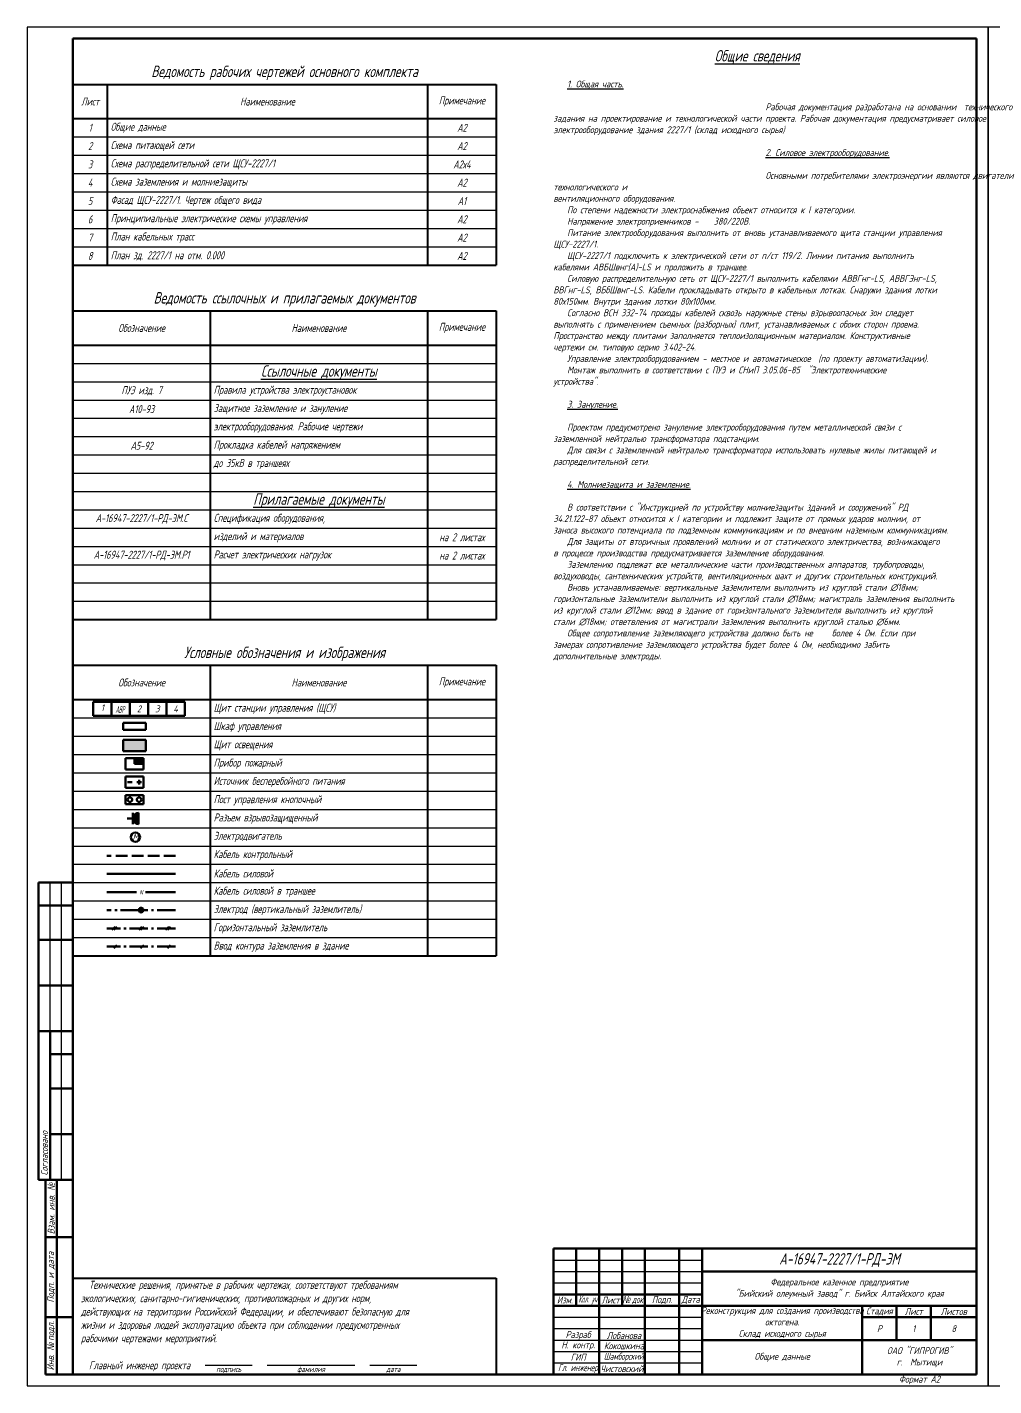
# Model space of a CAD drawing. Header units: millimetres. Extents: x 6735 to 13224, y -12144 to -9633.
# Drawn here: x 6735 to 7158, y -10227 to -9633 of the extents above; entities that cross this region are included whole.
import ezdxf
from ezdxf.enums import TextEntityAlignment as Align

# ---------------------------------------------------------------- set-up
doc = ezdxf.new("R2010")
doc.units = ezdxf.units.MM
doc.linetypes.add('gost5', pattern=[7, 5, -2, 0])
doc.linetypes.add('gost6', pattern=[12, 8, -1.5, 1, -1.5])
for name, color, linetype, lineweight in [('Заземление (Вновь)', 6, 'gost6', 50), ('КаБель контрольный (Вновь)', 142, 'gost5', 60), ('КаБель силовой (Вновь)', 1, 'Continuous', 60), ('ППК и др. приБоры', 171, 'Continuous', 50), ('Рамка толстая', 7, 'Continuous', 60), ('Рамка тонкая', 5, 'Continuous', 25), ('ТаБлица', 253, 'Continuous', 25), ('Текст', 2, 'Continuous', 25), ('Штампы', 252, 'Continuous', 25), ('Щиты пульты (Вновь)', 5, 'Continuous', 50), ('Эл. аппараты (Вновь)', 93, 'Continuous', 50), ('ЭлектрооБорудование (Вновь)', 160, 'Continuous', 60)]:
    doc.layers.add(name, color=color, linetype=linetype, lineweight=lineweight)
doc.styles.add('Simplex', font='simplex.shx', dxfattribs={"width": 0.7, "oblique": 15})

# ---------------------------------------------------------------- blocks, each defined once
blk = doc.blocks.new('A$C54FF5821')
at = {"layer": 'Рамка толстая'}
for p, q in [((20, 589), (20, 5)), ((415, 589), (20, 589)), ((415, 5), (415, 589)), ((20, 5), (415, 5))]:
    blk.add_line(p, q, dxfattribs=at)
at = {"layer": 'Рамка тонкая'}
for p, q in [((420, 594), (0, 594)), ((0, 594), (0, 0)), ((420, 0), (420, 594)), ((0, 0), (420, 0))]:
    blk.add_line(p, q, dxfattribs=at)
blk = doc.blocks.new('A$C629C7F59')
at = {"layer": 'Эл. аппараты (Вновь)'}
for p, q in [((0, 8), (0, 0)), ((4, 8), (0, 8)), ((4, 0), (4, 8)), ((0, 0), (4, 0))]:
    blk.add_line(p, q, dxfattribs=at)
for centre in [(2, 6), (2, 2)]:
    blk.add_circle(centre, 1, dxfattribs=at)
blk = doc.blocks.new('A$C25011874')
at = {"layer": 'ППК и др. приБоры'}
blk.add_hatch(color=256, dxfattribs=at).paths.add_polyline_path([(4, 0), (4, 2.5), (0, 2.5), (0, 0)])
for p, q in [((0, 5), (0, 0)), ((8, 5), (0, 5)), ((4, 2.5), (0, 2.5)), ((0, 0), (8, 0)), ((4, 0), (4, 2.5)), ((8, 0), (8, 5))]:
    blk.add_line(p, q, dxfattribs=at)
blk = doc.blocks.new('A$C05EB3272')
at = {"layer": 'ЭлектрооБорудование (Вновь)'}
for p, q in [((0, 5), (8, 5)), ((0, 0), (0, 5)), ((3, 2.5), (1, 2.5)), ((2, 3.5), (2, 1.5)), ((7, 2.5), (5, 2.5)), ((8, 5), (8, 0)), ((8, 0), (0, 0))]:
    blk.add_line(p, q, dxfattribs=at)
blk = doc.blocks.new('A$C1733719F')
at = {"layer": 'Эл. аппараты (Вновь)'}
blk.add_hatch(color=256, dxfattribs=at).paths.add_polyline_path([(0, 0), (5, 0, 1)])
for p, q in [((0, 2.5), (5, 2.5)), ((2.5, 2.5), (2.5, 5)), ((0, 0), (5, 0))]:
    blk.add_line(p, q, dxfattribs=at)
blk.add_arc((2.5, 0), 2.5, 0, 180, dxfattribs=at)

msp = doc.modelspace()

# ---------------------------------------------------------------- hatches: boundary and pattern name
at = {"layer": 'Заземление (Вновь)'}
msp.add_hatch(color=256, dxfattribs=at).paths.add_polyline_path([(6785.38443, -10019.35746, 1), (6784.38443, -10019.35746, 1)])
at = {"layer": 'Щиты пульты (Вновь)', "ltscale": 100}
msp.add_hatch(color=256, dxfattribs=at).paths.add_polyline_path([(6787.01711, -9949.8752), (6787.01711, -9944.8752), (6777.01711, -9944.8752), (6777.01711, -9949.8752)])

# ---------------------------------------------------------------- linework, layer by layer
at = {"layer": 'Заземление (Вновь)'}
for p, q in [((6783.88443, -10019.35746), (6769.88443, -10019.35746)), ((6799.88443, -10019.35746), (6785.88443, -10019.35746)), ((6773.5425, -10026.65035), (6772.12829, -10028.06456)), ((6774.3425, -10026.65035), (6772.92829, -10028.06456)), ((6785.26406, -10026.65035), (6783.84985, -10028.06456)), ((6786.06406, -10026.65035), (6784.64985, -10028.06456)), ((6797.01693, -10026.65035), (6795.60272, -10028.06456)), ((6797.81693, -10026.65035), (6796.40272, -10028.06456)), ((6799.88443, -10027.35746), (6769.88443, -10027.35746)), ((6799.88443, -10035.35746), (6769.88443, -10035.35746)), ((6774.3425, -10034.65035), (6772.92829, -10036.06456)), ((6786.06406, -10034.65035), (6784.64985, -10036.06456)), ((6797.81693, -10034.65035), (6796.40272, -10036.06456))]:
    msp.add_line(p, q, dxfattribs=at)
for radius in [1, 0.5]:
    msp.add_circle((6784.88443, -10019.35746), radius, dxfattribs=at)
at = {"layer": 'КаБель контрольный (Вновь)'}
msp.add_line((6799.88443, -9995.57689), (6769.88443, -9995.57689), dxfattribs=at)
at = {"layer": 'КаБель силовой (Вновь)'}
for p, q in [((6799.88443, -10003.57689), (6769.88443, -10003.57689)), ((6782.88443, -10011.57689), (6769.88443, -10011.57689)), ((6786.88443, -10011.57689), (6799.88443, -10011.57689))]:
    msp.add_line(p, q, dxfattribs=at)
at = {"layer": 'ТаБлица', "lineweight": 40}
for p, q in [((6755.10387, -9658.35746), (6940.10387, -9658.35746)), ((6770.10387, -9658.35746), (6770.10387, -9737.35746)), ((6910.10387, -9658.35746), (6910.10387, -9737.35746)), ((6940.10387, -9658.35746), (6940.10387, -9737.35746)), ((6755.10387, -9673.35746), (6940.10387, -9673.35746)), ((6755.10387, -9737.35746), (6940.10387, -9737.35746)), ((6755.10387, -9757.35746), (6940.10387, -9757.35746)), ((6815.10387, -9757.35746), (6815.10387, -9892.35746)), ((6910.10387, -9757.35746), (6910.10387, -9892.35746)), ((6940.10387, -9757.35746), (6940.10387, -9892.35746)), ((6755.10387, -9772.35746), (6940.10387, -9772.35746)), ((6755.10387, -9892.35746), (6940.10387, -9892.35746)), ((6755.10387, -9912.35746), (6940.10387, -9912.35746)), ((6815.10387, -9912.35746), (6815.10387, -10039.35746)), ((6910.10387, -9912.35746), (6910.10387, -10039.35746)), ((6940.10387, -9912.35746), (6940.10387, -10039.35746)), ((6755.10387, -9927.35746), (6940.10387, -9927.35746)), ((6755.10387, -10039.35746), (6940.10387, -10039.35746)), ((6755.10387, -10180.35746), (6940.10387, -10180.35746)), ((6940.10387, -10180.35746), (6940.10387, -10222.35746))]:
    msp.add_line(p, q, dxfattribs=at)
at = {"layer": 'ТаБлица', "color": 5, "lineweight": 25}
for p, q in [((6755.10387, -9681.35746), (6940.10387, -9681.35746)), ((6755.10387, -9689.35746), (6940.10387, -9689.35746)), ((6755.10387, -9697.35746), (6940.10387, -9697.35746)), ((6755.10387, -9705.35746), (6940.10387, -9705.35746)), ((6755.10387, -9713.35746), (6940.10387, -9713.35746)), ((6755.10387, -9721.35746), (6940.10387, -9721.35746)), ((6755.10387, -9729.35746), (6940.10387, -9729.35746)), ((6755.10387, -9780.35746), (6940.10387, -9780.35746)), ((6755.10387, -9788.35746), (6940.10387, -9788.35746)), ((6755.10387, -9796.35746), (6940.10387, -9796.35746)), ((6755.10387, -9804.35746), (6940.10387, -9804.35746)), ((6755.10387, -9812.35746), (6940.10387, -9812.35746)), ((6755.10387, -9820.35746), (6940.10387, -9820.35746)), ((6755.10387, -9828.35746), (6940.10387, -9828.35746)), ((6755.10387, -9836.35746), (6940.10387, -9836.35746)), ((6755.10387, -9844.35746), (6940.10387, -9844.35746)), ((6755.10387, -9852.35746), (6940.10387, -9852.35746)), ((6755.10387, -9860.35746), (6940.10387, -9860.35746)), ((6755.10387, -9868.35746), (6940.10387, -9868.35746)), ((6755.10387, -9876.35746), (6940.10387, -9876.35746)), ((6755.10387, -9884.35746), (6940.10387, -9884.35746)), ((6755.10387, -9935.35746), (6940.10387, -9935.35746)), ((6755.10387, -9943.35746), (6940.10387, -9943.35746)), ((6755.10387, -9951.35746), (6940.10387, -9951.35746)), ((6755.10387, -9959.35746), (6940.10387, -9959.35746)), ((6755.10387, -9967.35746), (6940.10387, -9967.35746)), ((6755.10387, -9975.35746), (6940.10387, -9975.35746)), ((6755.10387, -9983.35746), (6940.10387, -9983.35746)), ((6755.10387, -9991.35746), (6940.10387, -9991.35746)), ((6755.10387, -9999.35746), (6940.10387, -9999.35746)), ((6755.10387, -10007.35746), (6940.10387, -10007.35746)), ((6755.10387, -10015.35746), (6940.10387, -10015.35746)), ((6755.10387, -10023.35746), (6940.10387, -10023.35746)), ((6755.10387, -10031.35746), (6940.10387, -10031.35746))]:
    msp.add_line(p, q, dxfattribs=at)
at = {"layer": 'Штампы', "lineweight": 60}
for p, q in [((6740.10387, -10137.35746), (6740.10387, -10007.35746)), ((6740.10387, -10007.35746), (6755.10387, -10007.35746)), ((6755.10387, -10137.35746), (6755.10387, -10007.35746)), ((6740.10387, -10017.35746), (6755.10387, -10017.35746)), ((6740.10387, -10032.35746), (6755.10387, -10032.35746)), ((6740.10387, -10052.35746), (6755.10387, -10052.35746)), ((6740.10387, -10072.35746), (6755.10387, -10072.35746)), ((6745.10387, -10137.35746), (6745.10387, -10072.35746)), ((6745.10387, -10082.35746), (6755.10387, -10082.35746)), ((6745.10387, -10097.35746), (6755.10387, -10097.35746)), ((6745.10387, -10117.35746), (6755.10387, -10117.35746)), ((6740.10387, -10137.35746), (6755.10387, -10137.35746)), ((6743.10387, -10222.35746), (6743.10387, -10137.35746)), ((6743.10387, -10137.35746), (6755.10387, -10137.35746)), ((6748.10387, -10222.35746), (6748.10387, -10137.35746)), ((6755.10387, -10222.35746), (6755.10387, -10137.35746)), ((6743.10387, -10162.35746), (6755.10387, -10162.35746)), ((6965.10387, -10167.35746), (7150.10387, -10167.35746)), ((6965.10387, -10167.35746), (6965.10387, -10222.35746)), ((6975.10387, -10167.35746), (6975.10387, -10192.35746)), ((6985.10387, -10167.35746), (6985.10387, -10222.35746)), ((6995.10387, -10167.35746), (6995.10387, -10192.35746)), ((7005.10387, -10167.35746), (7005.10387, -10222.35746)), ((7020.10387, -10167.35746), (7020.10387, -10222.35746)), ((7030.10387, -10167.35746), (7030.10387, -10222.35746)), ((7030.10387, -10177.35746), (7150.10387, -10177.35746)), ((6965.10387, -10187.35746), (7030.10387, -10187.35746)), ((6965.10387, -10192.35746), (7150.10387, -10192.35746)), ((7100.10387, -10192.35746), (7100.10387, -10222.35746)), ((7115.10387, -10192.35746), (7115.10387, -10207.35746)), ((7130.10387, -10192.35746), (7130.10387, -10207.35746)), ((6743.10387, -10197.35746), (6755.10387, -10197.35746)), ((7100.10387, -10197.35746), (7150.10387, -10197.35746)), ((7030.10387, -10207.35746), (7150.10387, -10207.35746)), ((6743.10387, -10222.35746), (6755.10387, -10222.35746))]:
    msp.add_line(p, q, dxfattribs=at)
at = {"layer": 'Штампы', "color": 5, "lineweight": 25}
for p, q in [((6745.10387, -10072.35746), (6745.10387, -10007.35746)), ((6750.10387, -10137.35746), (6750.10387, -10007.35746)), ((6965.10387, -10172.35746), (7030.10387, -10172.35746)), ((6965.10387, -10177.35746), (7030.10387, -10177.35746)), ((6965.10387, -10182.35746), (7030.10387, -10182.35746)), ((6965.10387, -10197.35746), (7030.10387, -10197.35746)), ((6965.10387, -10202.35746), (7030.10387, -10202.35746)), ((6965.10387, -10207.35746), (7030.10387, -10207.35746)), ((6965.10387, -10212.35746), (7030.10387, -10212.35746)), ((6965.10387, -10217.35746), (7030.10387, -10217.35746))]:
    msp.add_line(p, q, dxfattribs=at)
at = {"layer": 'Щиты пульты (Вновь)', "ltscale": 100}
for p, q in [((6763.98904, -9928.38267), (6803.98904, -9928.38267)), ((6763.98904, -9928.38267), (6763.98904, -9934.38267)), ((6771.98904, -9928.38267), (6771.98904, -9934.38267)), ((6779.98904, -9928.38267), (6779.98904, -9934.38267)), ((6787.98904, -9928.38267), (6787.98904, -9934.38267)), ((6795.98904, -9928.38267), (6795.98904, -9934.38267)), ((6803.98904, -9928.38267), (6803.98904, -9934.38267)), ((6803.98904, -9934.38267), (6763.98904, -9934.38267)), ((6777.01794, -9937.54286), (6777.01794, -9940.54286)), ((6777.01794, -9937.54286), (6787.01794, -9937.54286)), ((6787.01794, -9940.54286), (6787.01794, -9937.54286)), ((6777.01794, -9940.54286), (6787.01794, -9940.54286)), ((6787.01711, -9944.8752), (6777.01711, -9944.8752)), ((6777.01711, -9944.8752), (6777.01711, -9949.8752)), ((6787.01711, -9949.8752), (6787.01711, -9944.8752)), ((6777.01711, -9949.8752), (6787.01711, -9949.8752))]:
    msp.add_line(p, q, dxfattribs=at)
at = {"layer": 'ЭлектрооБорудование (Вновь)'}
msp.add_circle((6782.40553, -9987.49712), 2.01509, dxfattribs=at)

# ---------------------------------------------------------------- block references
for p in [(6735.10387, -10227.35746), (7155.10387, -10227.35746)]:
    msp.add_blockref('A$C54FF5821', p)
for name, p, rotation in [('A$C25011874', (6786.01706, -9952.88106), 180), ('A$C05EB3272', (6786.01715, -9960.90133), 180), ('A$C629C7F59', (6786.01711, -9973.10945), 90), ('A$C1733719F', (6783.79201, -9981.82193), 90)]:
    msp.add_blockref(name, p, dxfattribs=dict(rotation=rotation))

# ---------------------------------------------------------------- texts
at = {"layer": 'КаБель силовой (Вновь)', "style": 'Simplex', "oblique": 15, "width": 0.7}
msp.add_text('N', height=2, dxfattribs=at).set_placement((6784.88443, -10011.57689), align=Align.MIDDLE_CENTER)
at = {"layer": 'ТаБлица', "color": 2, "style": 'Simplex'}
for s, insert, char_height, width, attachment_point in [('Ведомость рабочих чертежей основного комплекта', (6847.60387, -9653.35746), 5, 185, 5), ('Лист', (6762.60387, -9665.85746), 3.5, 12, 5), ('Наименование', (6840.10387, -9665.85746), 3.5, 137, 5), ('Примечание', (6925.10387, -9665.85746), 3.5, 27, 5), ('1', (6762.60387, -9677.35746), 3.5, 15, 5), ('Общие данные', (6771.60387, -9677.35746), 3.5, 137, 4), ('А2', (6925.10387, -9677.35746), 3.5, 30, 5), ('2', (6762.60387, -9685.35746), 3.5, 15, 5), ('Схема питающей сети', (6771.60387, -9685.35746), 3.5, 137, 4), ('А2', (6925.10387, -9685.35746), 3.5, 30, 5), ('3', (6762.60387, -9693.35746), 3.5, 15, 5), ('Схема распределительной сети ЩСУ-2227/1', (6771.60387, -9693.35746), 3.5, 137, 4), ('А2х4', (6925.10387, -9693.35746), 3.5, 30, 5), ('4', (6762.60387, -9701.35746), 3.5, 15, 5), ('Схема заземления и молниезащиты ', (6771.60387, -9701.35746), 3.5, 137, 4), ('А2', (6925.10387, -9701.35746), 3.5, 30, 5), ('5', (6762.60387, -9709.35746), 3.5, 15, 5), ('Фасад ЩСУ-2227/1. Чертеж общего вида', (6771.60387, -9709.35746), 3.5, 137, 4), ('А1', (6925.10387, -9709.35746), 3.5, 30, 5), ('6', (6762.60387, -9717.35746), 3.5, 15, 5), ('Принципиальные электрические схемы управления', (6771.60387, -9717.35746), 3.5, 137, 4), ('А2', (6925.10387, -9717.35746), 3.5, 30, 5), ('7', (6762.60387, -9725.35746), 3.5, 15, 5), ('План кабельных трасс', (6771.60387, -9725.35746), 3.5, 137, 4), ('А2', (6925.10387, -9725.35746), 3.5, 30, 5), ('8', (6762.60387, -9733.35746), 3.5, 15, 5), ('План зд. 2227/1 на отм. 0.000', (6771.60387, -9733.35746), 3.5, 137, 4), ('А2', (6925.10387, -9733.35746), 3.5, 30, 5), ('Ведомость ссылочных и прилагаемых документов', (6847.60387, -9752.35746), 5, 185, 5), ('Обозначение', (6785.10387, -9764.85746), 3.5, 60, 5), ('Наименование', (6862.60387, -9764.85746), 3.5, 95, 5), ('Примечание', (6925.10387, -9764.85746), 3.5, 30, 5), ('{\\LСсылочные документы}', (6862.60387, -9784.35746), 5, 95, 5), ('ПУЭ изд. 7', (6785.10387, -9792.35746), 3.5, 60, 5), ('Правила устройства электроустановок', (6816.60387, -9792.35746), 3.5, 92, 4), ('А10-93', (6785.10387, -9800.35746), 3.5, 60, 5), ('Защитное заземление и зануление', (6816.60387, -9800.35746), 3.5, 92, 4), ('электрооборудования. Рабочие чертежи', (6816.60387, -9808.35746), 3.5, 92, 4), ('А5-92', (6785.10387, -9816.35746), 3.5, 60, 5), ('Прокладка кабелей напряжением ', (6816.60387, -9816.35746), 3.5, 92, 4), ('до 35кВ в траншеях', (6816.60387, -9824.35746), 3.5, 92, 4), ('{\\LПрилагаемые документы}', (6862.60387, -9840.35746), 5, 95, 5), ('А-16947-2227/1-РД-ЭМ.С', (6785.10387, -9848.35746), 3.5, 60, 5), ('Спецификация оборудования,', (6816.60387, -9848.35746), 3.5, 92, 4), ('изделий и материалов', (6816.60387, -9856.35746), 3.5, 92, 4), ('на 2 листах', (6925.10387, -9856.35746), 3.5, 30, 5), ('А-16947-2227/1-РД-ЭМ.Р1', (6785.10387, -9864.35746), 3.5, 60, 5), ('Расчет электрических нагрузок', (6816.60387, -9864.35746), 3.5, 92, 4), ('на 2 листах', (6925.10387, -9864.35746), 3.5, 30, 5), ('Условные обозначения и изображения', (6847.60387, -9907.35746), 5, 185, 5), ('Обозначение', (6785.10387, -9919.85746), 3.5, 60, 5), ('Наименование', (6862.60387, -9919.85746), 3.5, 95, 5), ('Примечание', (6925.10387, -9919.85746), 3.5, 30, 5), ('Щит станции управления (ЩСУ)', (6816.60387, -9931.35746), 3.5, 92, 4), ('Шкаф управления', (6816.60387, -9939.35746), 3.5, 92, 4), ('Щит освещения', (6816.60387, -9947.35746), 3.5, 92, 4), ('Прибор пожарный', (6816.60387, -9955.35746), 3.5, 92, 4), ('Источник бесперебойного питания', (6816.60387, -9963.35746), 3.5, 92, 4), ('Пост управления кнопочный', (6816.60387, -9971.35746), 3.5, 92, 4), ('Разъем взрывозащищенный', (6816.60387, -9979.35746), 3.5, 92, 4), ('Электродвигатель', (6816.60387, -9987.35746), 3.5, 92, 4), ('Кабель контрольный', (6816.60387, -9995.35746), 3.5, 92, 4), ('Кабель силовой', (6816.60387, -10003.35746), 3.5, 92, 4), ('Кабель силовой в траншее ', (6816.60387, -10011.35746), 3.5, 92, 4), ('Электрод (вертикальный заземлитель) ', (6816.60387, -10019.35746), 3.5, 92, 4), ('Горизонтальный заземлитель', (6816.60387, -10027.35746), 3.5, 92, 4), ('Ввод контура заземления в здание', (6816.60387, -10035.35746), 3.5, 92, 4)]:
    msp.add_mtext(s, dxfattribs=dict(at, insert=insert, char_height=char_height, width=width, attachment_point=attachment_point))
at = {"layer": 'Текст', "lineweight": 20, "style": 'Simplex', "oblique": 15}
for s, width, p in [('1', 0.7, (6767.98904, -9930.9176)), ('АВР', 0.4, (6775.63109, -9931.67665)), ('2', 0.7, (6783.98904, -9931.38267)), ('3', 0.7, (6791.98904, -9931.38267)), ('4', 0.7, (6799.98904, -9931.38267))]:
    msp.add_text(s, height=3, dxfattribs=dict(at, width=width)).set_placement(p, align=Align.MIDDLE_CENTER)
at = {"layer": 'Текст', "insert": (6965.10387, -9638.35746), "char_height": 3, "attachment_point": 1, "style": 'Simplex'}
msp.add_mtext_dynamic_manual_height_columns('\\pi92.71435;{\\L\\P\\pi70.51015;\\H1.6667x;Общие сведения\\P\\pi92.71435;\\H0.6x;\\P\\pi6;\\H0.99998x;1. Общая часть.\\P\\pi92.71435;\\P\\pi6;}Рабочая документация разработана на основании  технического задания на проектирование и технологической части проекта. Рабочая документация предусматривает силовое электрооборудование здания 2227/1 (склад исходного сырья)\\P\\P{\\L2. Силовое электрооборудование.\\P\\pi91.21435;\\P\\pi6;}Основными потребителями электроэнергии являются двигатели технологического и \\P\\pi0;вентиляционного оборудования.\\P\\pi6;По степени надежности электроснабжения объект относится к I категории.\\PНапряжение электроприемников -    380/220В.\\PПитание электрооборудования выполнить от вновь устанавливаемого щита станции управления \\P\\pi0;ЩСУ-2227/1.\\P\\pi6;ЩСУ-2227/1 подключить к электрической сети от п/ст 119/2. Линии питания выполнить \\P\\pi0;кабелями АВБШвнг(А)-LS и проложить в траншее.\\P\\pi6;Силовую распределительную сеть от ЩСУ-2227/1 выполнить кабелями АВВГнг-LS, АВВГЭнг-LS, \\P\\pi0;ВВГнг-LS, ВБбШвнг-LS. Кабели прокладывать открыто в кабельных лотках. Снаружи здания лотки \\P80х150мм. Внутри здания лотки 80х100мм.\\P\\pi6;Согласно ВСН 332-74 проходы кабелей сквозь наружные стены взрывоопасных зон следует \\P\\pi0;выполнять с применением съемных (разборных) плит, устанавливаемых с обоих сторон проема. \\PПространство между плитами заполняется теплоизоляционным материалом. Конструктивные \\Pчертежи см. типовую серию 3.402-24.  \\P\\pi6;Управление электрооборудованием - местное и автоматическое  (по проекту автоматизации).   \\PМонтаж выполнить в соответствии с ПУЭ и СНиП 3.05.06-85  "Электротехнические \\P\\pi0;устройства".\\P\\P\\pi6;{\\L3. Зануление.\\P\\P}Проектом предусмотрено зануление электрооборудования путем металлической связи с \\P\\pi0;заземленной нейтралью трансформатора подстанции. \\P\\pi6;Для связи с заземленной нейтралью трансформатора использовать нулевые жилы питающей и \\P\\pi0;распределительной сети.\\P\\pi88.4287,l6;\\P\\pi6,l0;{\\L4. Молниезащита и заземление.\\P\\P}В соответствии с "Инструкцией по устройству молниезащиты зданий и сооружений" РД \\P\\pi0;34.21.122-87 объект относится к I категории и подлежит защите от прямых ударов молнии, от \\Pзаноса высокого потенциала по подземным коммуникациям и по внешним наземным коммуникациям.\\P\\pi6;Для защиты от вторичных проявлений молнии и от статического электричества, возникающего \\P\\pi0;в процессе производства предусматривается заземление оборудования. \\P\\pi6;Заземлению подлежат все металлические части производственных аппаратов, трубопроводы, \\P\\pi0;воздуховоды, сантехнических устройств, вентиляционных шахт и других строительных конструкций.\\P\\pi6;Вновь устанавливаемые: вертикальные заземлители выполнить из круглой стали ∅18мм; \\P\\pi0;горизонтальные заземлители выполнить из круглой стали ∅18мм; магистраль заземления выполнить \\Pиз круглой стали ∅12мм; ввод в здание от горизонтального заземлителя выполнить из круглой \\Pстали ∅18мм; ответвления от магистрали заземления выполнить круглой сталью ∅6мм.   \\P\\pi6;Общее сопротивление заземляющего устройства должно быть не     более 4 Ом. Если при \\P\\pi0;замерах сопротивление заземляющего устройства будет более 4 Ом, необходимо забить \\Pдополнительные электроды.\\P\\pi6;   \\P', width=185, gutter_width=12.5, heights=[529], dxfattribs=at)
at = {"layer": 'Текст', "char_height": 3.5, "width": 185, "attachment_point": 4, "style": 'Simplex'}
for s, insert in [('\\pi3.5,l3.5;Технические решения, принятые в рабочих чертежах, соответствуют требованиям \\P\\pi0;экологических, санитарно-гигиенических, противопожарных и других норм, \\Pдействующих на территории Российской Федерации, и обеспечивают безопасную для \\Pжизни и здоровья людей эксплуатацию объекта при соблюдении предусмотренных \\Pрабочими чертежами мероприятий.\\P', (6755.10387, -10195.35746)), ('\\A1;\\pi3.5,l3.5;Главный инженер проекта    {\\H0.7x;\\S               /подпись;\\H1.4286x;    \\H0.70001x;\\S                            /фамилия;\\H1.4286x;    \\H0.70001x;\\S               /дата;\\H1.42855x;\\P}', (6755.10387, -10218.35746))]:
    msp.add_mtext(s, dxfattribs=dict(at, insert=insert))
at = {"layer": 'Штампы', "color": 2, "char_height": 3, "rotation": 90, "style": 'Simplex'}
for s, insert, width, attachment_point in [('Согласовано', (6742.60387, -10135.35746), 61, 4), ('Взам. инв. {\\fArial|b0|i0|c204|p34;№}', (6745.60387, -10149.85746), 25, 5), ('Подп. и дата', (6745.60387, -10179.85746), 35, 5), ('Инв. {\\fArial|b0|i0|c204|p34;№ }подл.', (6745.60387, -10209.85746), 25, 5)]:
    msp.add_mtext(s, dxfattribs=dict(at, insert=insert, width=width, attachment_point=attachment_point))
at = {"layer": 'Штампы', "color": 2, "attachment_point": 5, "style": 'Simplex'}
for s, insert, char_height, width in [('А-16947-2227/1-РД-ЭМ', (7090.10387, -10172.35746), 5, 120), ('Федеральное казенное предприятие\\P"Бийский олеумный завод" г. Бийск Алтайского края', (7090.10387, -10184.85746), 3, 120), ('Изм.', (6970.10387, -10189.85746), 3, 10), ('{\\W0.5;Кол. уч}', (6980.10387, -10189.85746), 3, 10), ('{\\W0.7;Лист}', (6990.10387, -10189.85746), 3, 10), ('{\\fArial|b0|i0|c204|p34;\\W0.6;№ \\Fsimplex|c204;док.}', (7000.10387, -10189.85746), 3, 10), ('Подп.', (7012.60387, -10189.85746), 3, 15), ('{\\W0.7;Дата}', (7025.10387, -10189.85746), 3, 10), ('Реконструкция для создания производства октогена. \\PСклад исходного сырья', (7065.10387, -10199.85746), 3, 70), ('Стадия', (7107.60387, -10194.85746), 3, 15), ('Лист', (7122.60387, -10194.85746), 3, 15), ('Листов', (7140.10387, -10194.85746), 3, 20), (' Разраб', (6975.10387, -10205.35746), 3, 20), (' Лобанова', (6995.10387, -10205.35746), 3, 20), ('Р', (7107.60387, -10202.35746), 3, 15), ('1', (7122.60387, -10202.35746), 3, 15), ('8', (7140.10387, -10202.35746), 3, 20), (' Н. контр.', (6975.10387, -10209.85746), 3, 20), (' Кокошкина', (6995.10387, -10209.85746), 3, 20), ('ОАО "ГИПРОГИВ"\\Pг.  Мытищи', (7125.10387, -10214.85746), 3, 50), (' ГИП', (6975.10387, -10214.85746), 3, 20), ('{\\W0.6; Шамборский}', (6995.10387, -10214.85746), 3, 20), ('Общие данные', (7065.10387, -10214.85746), 3, 70), ('{\\W0.6; Гл. инженер}', (6975.10387, -10219.85746), 3, 20), ('Чистовский', (6995.10387, -10219.85746), 3, 18.9407963), ('Формат А2', (7125.10387, -10224.85746), 3, 50)]:
    msp.add_mtext(s, dxfattribs=dict(at, insert=insert, char_height=char_height, width=width))
at = {"layer": 'ЭлектрооБорудование (Вновь)', "insert": (6782.40553, -9987.49712), "char_height": 3, "attachment_point": 5, "style": 'Simplex'}
msp.add_mtext_dynamic_manual_height_columns('М', width=3.0147096, gutter_width=12.5, heights=[0], dxfattribs=at)

doc.saveas('drawing.dxf')
